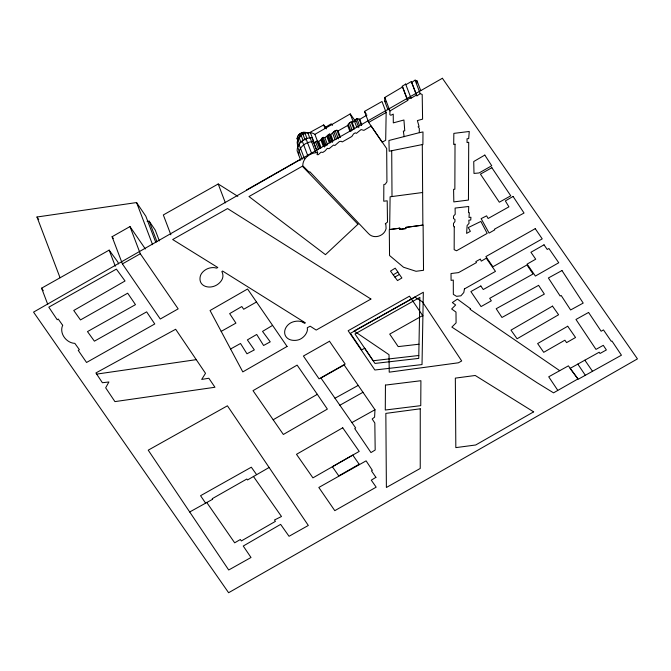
<?xml version="1.0" encoding="UTF-8"?>
<svg xmlns="http://www.w3.org/2000/svg" width="671" height="671" viewBox="0 0 671 671"><rect width="100%" height="100%" fill="white"/><g stroke="black" fill="none" stroke-linecap="round" stroke-linejoin="round"><path stroke-width="1.01" d="M386.16 112.493L385.691 140.247L382.176 142.218L368.681 122.399L364.504 111.403L381.984 101.497L386.16 112.493L368.681 122.399M388.014 109.868L384.718 101.178L384.819 97.463L402.617 86.911L402.239 86.274L405.628 84.076L405.921 84.68L411.331 81.552L416.959 95.81L420.222 93.663L422.193 94.468L422.596 119.119L417.387 120.595L419.04 126.416L418.108 126.769L419.3 128.278L419.308 132.682L388.937 140.482L389.205 151.21L422.898 144.45L422.982 131.952L419.308 132.682M384.819 97.463L389.943 110.975L389.851 114.691L390.883 115.269L393.231 114.112L393.315 122.877L403.942 120L404.756 130.811L403.338 131.097L404.143 136.725M374.98 409.729L374.594 417.144L372.17 418.989L374.829 423.015L375.181 450.023L370.971 452.573L354.724 428.576L355.655 427.939L320.948 378.033L344.156 364.982L374.98 409.729L351.923 422.571M317.635 152.678C310.48 152.342 302.621 158.13 302.797 165.762L309.18 172.195L309.809 171.734L368.454 233.542C373.848 239.597 384.483 236.125 386.102 228.492L385.842 224.349L385.263 223.879L387.494 222.084L387.201 200.805L383.745 201.216L383.846 184.55L385.313 184.173L386.932 181.799L386.681 148.568L371.147 126.073L363.9 130.359L361.082 129.57L356.385 133.378L355.303 132.841L353.6 133.831L351.847 136.481L342.21 141.942L341.094 141.245L339.35 141.606L334.913 145.473L333.504 145.079L329.05 148.702L327.339 148.358L325.049 150.908L322.835 152.426L321.057 152.158L318.297 154.691L317.064 154.64L317.635 152.678L311.965 137.748C304.81 137.412 296.951 143.2 297.127 150.832L300.709 160.26M298.62 154.766C298.444 147.134 306.303 141.355 313.458 141.69M298.31 146.546C293.395 137.077 307.083 128.798 314.884 134.359L350.237 113.919L355.58 121.485M297.723 140.273L297.052 138.503C297.53 133.906 302.78 130.971 306.974 132.741M316.561 150.111L314.12 143.703L315.622 141.95L316.88 141.17L318.666 141.43L320.872 139.912L322.206 137.974L323.162 137.362L324.873 137.706L329.327 134.083L330.736 134.477L335.173 130.61L336.917 130.249L338.033 130.946L347.67 125.494L349.423 122.843L351.126 121.854L352.208 122.382L356.905 118.574L359.723 119.371L361.812 124.865M411.826 82.307L415.089 80.151L417.068 80.956L420.734 90.61M389.943 110.975L407.75 100.424L407.372 99.786L410.761 97.589L411.046 98.192L416.465 95.064L411.331 81.552M557.693 390.212L548.719 376.8L568.396 365.846L577.916 378.956L553.541 392.845L537.203 382.814L451.86 327.087L456.087 322.877L455.986 312.09L451.658 308.97L455.651 304.986L452.338 302.571L457.412 299.115L470.564 308.761L470.044 309.272L559.715 370.677M269.18 467.444L247.532 479.95L246.811 479.027L212.262 498.679L212.623 499.274L189.7 511.981L148.224 450.166L227.419 405.804L308.325 525.46L289.042 536.288L280.629 524.378L243.254 546.035L251.004 557.492L228.71 569.998L189.7 511.981M272.585 325.385L262.537 331.407L270.237 341.841L263.586 345.49L256.708 334.468L247.373 339.903L254.334 349.901L246.962 353.785L240.528 343.485L230.581 348.987M308.09 133.437L323.674 124.932L325.653 127.138L331.206 123.833L332.481 125.351M359.723 119.371L366.97 115.076M393.206 274.8L397.945 272.049L395.202 268.174L390.497 271.101L397.5 280.579L401.895 277.979L397.794 272.132M273.181 419.752L317.308 394.338L327.364 409.1L283.355 434.473L253.017 390.665L297.127 365.116L317.308 394.338M394.825 277.081L399.404 274.456M246.492 189.994L299.853 159.664M129.973 226.572L140.298 253.755L178.167 308.87L160.277 319.019L122.416 263.904L112.091 236.72L129.973 226.572L145.355 248.966M122.416 263.904L140.298 253.755M256.507 301.992L243.69 309.264L241.812 306.53L229.658 313.625L235.924 323.112L221.187 331.382M370.954 299.048L316.192 330.073L310.203 326.215L307.326 327.708A2.432 1.929 -20.8 0 0 307.385 328.664L307.444 329.62A12.137 9.654 -20.8 0 1 306.253 333.302A13.093 10.417 -20.8 0 1 303.619 336.741A11.332 9.017 -20.8 0 1 299.165 339.627A11.491 9.142 -20.8 0 1 294.2 340.382A12.145 9.662 -20.8 0 1 289.62 339.518A11.357 9.033 -20.8 0 1 286.081 336.792A11.768 9.36 -20.8 0 1 284.68 333.009A12.053 9.587 -20.8 0 1 286.987 326.056A11.222 8.924 -20.8 0 1 290.644 322.936A11.675 9.285 -20.8 0 1 294.67 321.476A12.103 9.629 -20.8 0 1 303.024 322.231M237.811 196.343L218.209 183.98L163.33 214.946L170.87 234.8M47.725 304.315L41.594 288.178L109.163 250.124L117.828 262L118.549 263.896M339.87 405.242L362.977 392.3M334.988 398.222L358.213 385.397M147.134 221.489L149.172 221.153L155.286 230.17L159.363 240.897M60.054 277.752L36.98 217.01L136.574 202.558L145.833 216.23L155.848 242.575M96.658 374.108L102.403 382.738L108.912 381.975L105.674 387.796L114.926 401.61L214.955 387.259L208.849 378.243L201.694 379.425L205.511 373.319L175.651 329.26L95.894 372.95L96.658 374.108L196.251 359.656M422.613 192.502L390.103 196.796L389.641 229.541L399.815 228.157L399.757 229.373L405.854 228.559L405.846 227.402L422.864 225.104L422.302 144.567M419.006 344.215L398.197 346.613L389.708 334.116L422.915 315.404L423.334 292.246L350.396 333.353L361.652 349.918L364.663 348.232L374.98 363.43L418.746 358.389L419.861 297.396L354.976 333.965L373.202 360.738L418.796 355.487M314.12 143.703L314.582 143.72L310.43 132.791M384.718 101.178L385.758 101.757M303.007 322.256L303.812 322.776A1.208 0.965 -20.8 0 0 304.617 323.296L305.372 322.868L222.571 271.025L221.933 271.487A1.116 0.889 -20.8 0 0 222.202 272.258L222.47 273.022A15.475 12.313 -20.8 0 1 222.923 276.108A11.508 9.151 -20.8 0 1 222.042 279.463A12.355 9.83 -20.8 0 1 219.576 282.768A12.657 10.065 -20.8 0 1 216.414 285.175A11.667 9.285 -20.8 0 1 210.694 286.978A11.625 9.251 -20.8 0 1 206.198 286.592A11.39 9.067 -20.8 0 1 202.768 284.89A11.306 9 -20.8 0 1 200.604 282.055A12.657 10.073 -20.8 0 1 200.008 278.314A12.271 9.763 -20.8 0 1 200.931 274.582A11.457 9.109 -20.8 0 1 204.001 270.891A11.818 9.402 -20.8 0 1 208.496 268.358A12.204 9.713 -20.8 0 1 214.066 267.628A12.824 10.208 -20.8 0 1 215.433 267.846A2.508 1.996 -20.8 0 0 216.8 268.065L217.798 267.519L172.665 239.53L227.553 208.564L370.828 298.972M256.548 474.556L251.323 467.201L200.562 495.701L205.511 502.998M253.344 476.318L281.493 516.502L274.481 520L275.412 521.375L241.342 540.943L240.352 539.509L234.674 542.814L206.668 502.344M584.86 360.184L592.51 371.289M112.091 236.72L113.273 238.44M364.504 111.403L366.265 113.995M577.823 364.101L585.33 375.29M41.594 288.178L43.271 290.694M36.98 217.01L38.708 219.602M416.465 95.064L416.959 95.81M297.052 138.503L297.739 139.811M297.32 143.921L298.318 146.479M415.089 80.151L420.222 93.663M405.628 84.076L411.046 98.192M402.617 86.911L407.75 100.424M402.239 86.274L407.372 99.786M359.086 118.968L361.518 125.385M356.905 118.574L359.69 125.905M355.655 119.363L358.784 127.607M354.372 120.981L356.804 127.389M350.237 113.919L353.349 122.122M352.074 122.197L354.649 128.798M351.126 121.854L353.911 129.184M349.423 122.843L352.208 130.166M348.199 124.127L350.983 131.457M347.67 125.494L349.759 130.988M338.033 130.946L340.474 137.362M336.917 130.249L339.702 137.58M335.173 130.61L338.31 138.855M333.781 131.675L336.565 139.006M332.657 133.261L335.089 139.677M330.736 134.477L333.177 140.893M329.729 134.334L332.514 141.665M329.327 134.083L332.464 142.327M325.653 127.138L326.332 128.907M328.22 134.72L331.004 142.051M323.674 124.932L325.024 128.488M327.431 135.55L330.207 142.881M326.869 136.414L329.302 142.822M324.873 137.706L327.658 145.037M323.162 137.362L326.299 145.607M322.206 137.974L325.334 146.219M321.417 138.805L324.546 147.05M320.872 139.912L323.305 146.328M318.666 141.43L321.099 147.846M317.719 141.086L320.503 148.417M314.884 134.359L317.651 141.648M316.88 141.17L319.664 148.492M315.622 141.95L318.406 149.281M310.036 137.639L315.705 152.569M307.737 132.673L309.734 137.924M305.011 133.269L307.008 138.511M306.043 138.763L311.713 153.693M303.493 132.254L304.164 134.032M302.831 133.957L305.154 140.08M301.673 132.69L302.353 134.468M301.061 135.148L303.057 140.398M299.962 133.554L300.977 136.221M302.185 140.944L307.855 155.873M298.947 134.494L299.962 137.152M299.056 137.396L301.053 142.646M297.748 136.154L298.763 138.822M297.79 139.266L299.451 143.636M298.939 144.231L304.609 159.161M297.287 142.21L298.612 145.708M297.656 147.058L302.285 159.237M218.209 183.98L225.397 202.885M149.172 221.153L156.955 241.644M136.574 202.558L152.577 244.689M109.163 250.124L115.295 266.261M417.068 80.956L417.094 83.011M391.713 150.707L392.007 196.544M420.256 408.798L420.239 468.442L386.387 487.482L385.842 413.395L420.256 408.798M454.25 226.882L454.166 249.687L456.557 250.761L487.18 233.382L480.881 221.43L468.266 227.578L470.363 231.344L466.613 233.374L467.108 225.557L469.046 223.351L468.836 220.222L470.757 219.987L470.916 217.261L468.987 217.446L469.339 212.59L468.509 212.699L468.727 206.492L455.097 208.069L455.198 214.292L453.546 216.079L453.479 218.511L454.955 219.459L454.93 221.623L453.512 223.384L453.479 225.825L454.25 226.882M455.022 144.19L454.854 189.222L453.588 189.348L453.822 201.904L468.45 200.059L468.71 142.294L467.066 142.571L467.016 138.78L468.702 138.595L469.264 131.474L453.848 133.378L453.688 144.466L455.022 144.19M385.448 385.095L385.288 410.023L420.751 405.653L420.91 380.725L385.448 385.095M399.748 228.215L399.731 229.407L405.804 228.551L405.846 227.402L423.107 225.087L423.527 270.287L416.037 271.285L403.523 267.234L389.549 255.5L389.289 229.616L399.748 228.215M422.906 315.89L422.017 364.571L374.863 369.998L348.148 330.744L409.486 296.179L422.906 315.89M464.441 288.924L463.804 292.539L460.91 295.819L456.54 296.33L453.336 294.376L453.294 280.067L451.088 280.386L451.021 273.525L458.528 272.611L476.494 262.579L475.831 261.589L480.352 259.081L481.258 261.145L486.249 258.209L495.475 271.378L464.441 288.924M62.663 325.309C58.998 333.344 66.412 343.066 74.842 343.367L79.396 349.692L78.23 350.379L86.551 362.474L154.766 323.967L146.647 311.864L94.393 341.17L87.482 331.591L135.475 304.651L127.675 293.193L80.478 319.933L73.751 310.48L125.041 280.981L116.377 269.113L48.807 307.167L57.203 319.723L58.26 319.035L62.663 325.309M357.945 224.231L325.469 254.67L248.983 196.553L302.344 166.223L357.945 224.231M375.919 477.341L371.281 480.159L376.171 487.163L334.795 510.665L318.826 487.465L366.106 460.851L372.355 470.329L371.457 470.832L375.919 477.341M484.806 155.085L473.734 161.535L473.986 173.428L479.086 172.959L491.734 165.762L484.806 155.085M552.501 306.127L510.992 330.14L517.089 338.771L558.599 314.758L552.501 306.127M513.072 196.452L505.347 200.914L508.928 206.844L488.111 218.494L486.601 215.844L481.132 218.629L489.084 233.08L494.737 229.859L494.376 229.239L524.034 213.026L513.072 196.452M287.071 346.462L242.801 371.902L210.057 310.522L247.574 289L287.071 346.462M442.39 78.272L33.55 312.116L228.61 592.728L637.45 358.884L442.39 78.272M342.73 427.796L296.49 454.317L312.921 477.861L359.211 451.415L342.73 427.796M567.708 326.24L537.63 343.56L543.728 352.317L564.89 340.197L566.584 342.629L575.542 337.496L567.708 326.24M359.144 464.215L338.771 475.89L332.363 466.706L352.787 455.097L359.144 464.215M533.638 411.851L475.714 444.982L455.827 447.624L455.341 378.125L475.227 375.483L533.638 411.851M544.022 244.814L530.937 252.262L535.718 259.199L527.121 264.089L535.383 276.058L558.75 262.755L548.912 248.496L547.226 249.461L544.022 244.814M329.503 341.245L303.409 356.041L319.06 378.847L345.162 364.059L329.503 341.245M535.24 228.66L485.896 256.574L492.891 266.781L542.227 238.876L535.24 228.66M480.839 285.98L470.891 291.575L481.057 306.572L491.331 300.801L489.671 298.36L533.059 273.978L526.953 264.97L483.254 289.536L480.839 285.98M491.877 167.725L480.436 174.116L499.325 202.206L510.765 195.806L491.877 167.725M414.913 297.136L354.062 331.013L389.029 354.707L389.222 372.17L458.394 362.793L461.698 360.964L422.403 301.791L414.913 297.136M588.584 312.451L575.97 319.471L595.982 349.39L603.279 345.33L606.366 349.943L600.017 353.483L599.169 352.225L570.098 368.396L578.226 379.241L621.438 355.194L611.969 341.044L611.289 341.338L603.472 329.922L601.141 331.222L588.584 312.451M538.595 285.351L496.196 308.719L501.967 317.467L544.357 294.099L538.595 285.351M561.971 270.547L548.383 277.979L560.151 296.02L561.157 295.466L570.618 309.968L583.2 303.082L561.971 270.547"/></g></svg>
